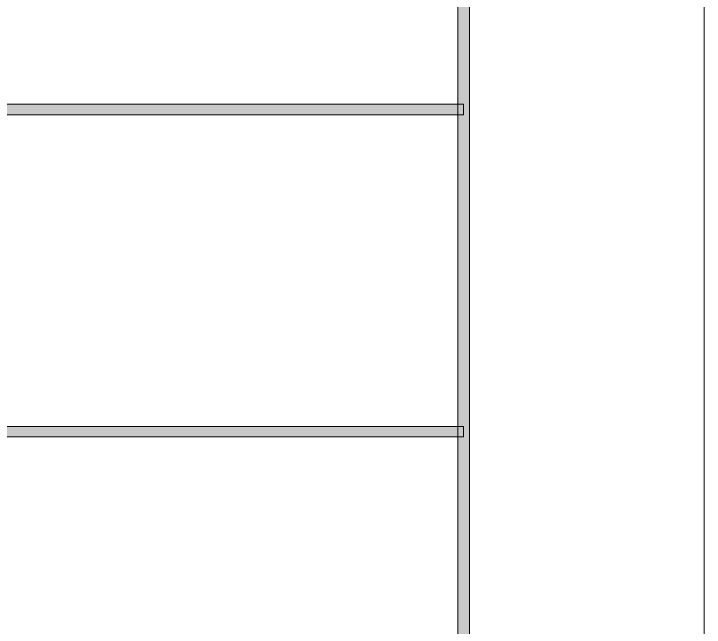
# Model space of a CAD drawing. Header units: millimetres. Extents: x 0 to 414, y 0 to 292.
# Drawn here: x 385.83 to 414.08, y 115.62 to 140.73 of the extents above; entities that cross this region are included whole.
import ezdxf

# ---------------------------------------------------------------- set-up
doc = ezdxf.new("R2010")
doc.units = ezdxf.units.MM

msp = doc.modelspace()

# ---------------------------------------------------------------- hatches: boundary and pattern name
h = msp.add_hatch(color=0)
h.dxf.hatch_style = 2
h.paths.add_polyline_path([(404.473833, 9.609667), (403.997583, 10.085917), (403.997583, 282.380972), (404.473833, 282.857222)])
h = msp.add_hatch(color=0)
h.dxf.hatch_style = 2
h.paths.add_polyline_path([(354.957944, 136.599083), (354.957944, 137.022417), (404.237472, 137.022417), (404.237472, 136.599083)])
h = msp.add_hatch(color=0)
h.dxf.hatch_style = 2
h.paths.add_polyline_path([(404.237472, 123.835583), (404.237472, 123.41225), (354.957944, 123.41225), (354.957944, 123.835583)])

# ---------------------------------------------------------------- linework, layer by layer
at = {"color": 0, "lineweight": 0}
for points in [[(0, 0), (0, 292.466889), (414.0835, 292.466889), (414.0835, 0)], [(404.473833, 9.609667), (403.997583, 10.085917), (403.997583, 282.380972), (404.473833, 282.857222)], [(354.957944, 136.599083), (354.957944, 137.022417), (404.237472, 137.022417), (404.237472, 136.599083)], [(404.237472, 123.835583), (404.237472, 123.41225), (354.957944, 123.41225), (354.957944, 123.835583)]]:
    msp.add_lwpolyline(points, close=True, dxfattribs=at)

doc.saveas('drawing.dxf')
